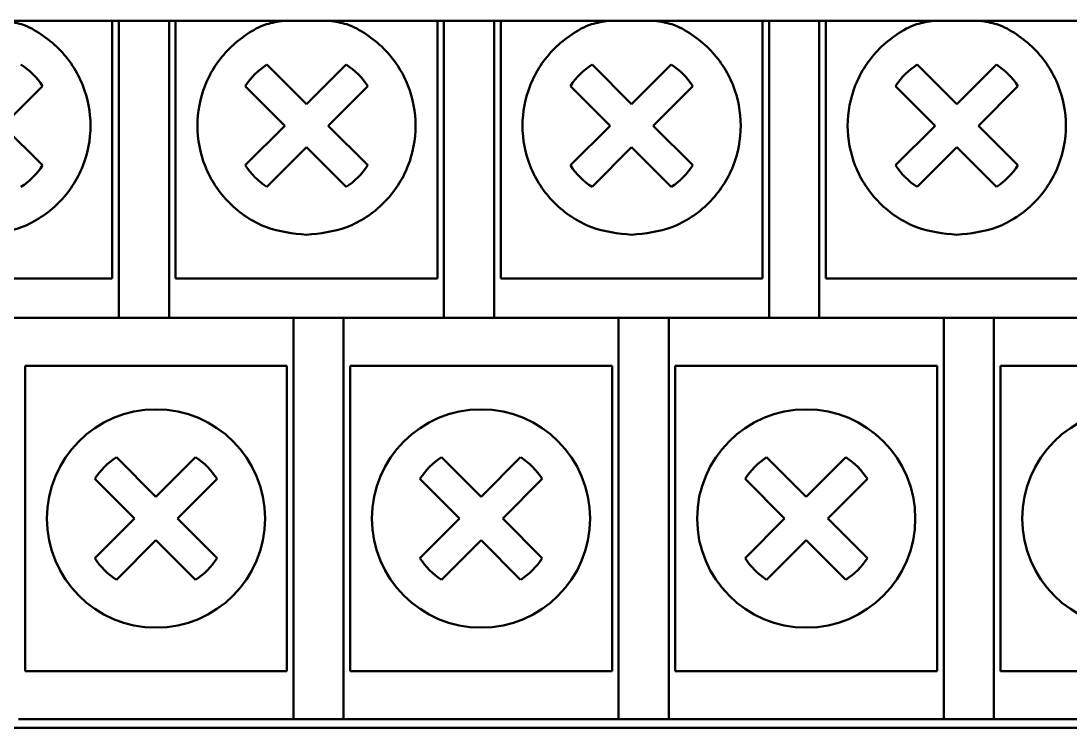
# Model space of a CAD drawing. Header units: millimetres. Extents: x 3520 to 8864, y 403 to 1747.
# Drawn here: x 5630.289 to 5633.173, y 867.287 to 869.231 of the extents above; entities that cross this region are included whole.
import ezdxf

# ---------------------------------------------------------------- set-up
doc = ezdxf.new("R2010")
doc.units = ezdxf.units.MM
doc.layers.add('main', color=5, linetype='Continuous', lineweight=50)

msp = doc.modelspace()

# ---------------------------------------------------------------- linework, layer by layer
at = {"layer": 'main', "color": 0, "linetype": 'Continuous'}
for p, q in [((5628.6679, 869.2313, 1518.358), (5635.7479, 869.2313, 1518.358)), ((5630.5399, 868.9433, 1518.358), (5630.5399, 869.2313, 1518.358)), ((5630.5579, 869.2313, 1518.358), (5630.5579, 868.5353, 1518.358)), ((5630.6959, 868.5353, 1518.358), (5630.6959, 869.2313, 1518.358)), ((5630.7139, 869.2313, 1518.358), (5630.7139, 868.9433, 1518.358)), ((5631.4339, 868.9433, 1518.358), (5631.4339, 869.2313, 1518.358)), ((5631.4519, 869.2313, 1518.358), (5631.4519, 868.5353, 1518.358)), ((5631.5899, 868.5353, 1518.358), (5631.5899, 869.2313, 1518.358)), ((5631.6079, 869.2313, 1518.358), (5631.6079, 868.9433, 1518.358)), ((5632.3279, 868.9433, 1518.358), (5632.3279, 869.2313, 1518.358)), ((5632.3459, 869.2313, 1518.358), (5632.3459, 868.5353, 1518.358)), ((5632.4839, 868.5353, 1518.358), (5632.4839, 869.2313, 1518.358)), ((5632.5019, 869.2313, 1518.358), (5632.5019, 868.9433, 1518.358)), ((5630.965, 869.1115, 1518.358), (5631.0739, 869.0026, 1518.358)), ((5631.0739, 869.0026, 1518.358), (5631.1827, 869.1115, 1518.358)), ((5631.859, 869.1115, 1518.358), (5631.9679, 869.0026, 1518.358)), ((5631.9679, 869.0026, 1518.358), (5632.0767, 869.1115, 1518.358)), ((5632.753, 869.1115, 1518.358), (5632.8619, 869.0026, 1518.358)), ((5632.8619, 869.0026, 1518.358), (5632.9707, 869.1115, 1518.358)), ((5630.3481, 869.0521, 1518.358), (5630.2393, 868.9433, 1518.358)), ((5631.0145, 868.9433, 1518.358), (5630.9056, 869.0521, 1518.358)), ((5631.2421, 869.0521, 1518.358), (5631.1333, 868.9433, 1518.358)), ((5631.9085, 868.9433, 1518.358), (5631.7996, 869.0521, 1518.358)), ((5632.1361, 869.0521, 1518.358), (5632.0273, 868.9433, 1518.358)), ((5632.8025, 868.9433, 1518.358), (5632.6936, 869.0521, 1518.358)), ((5633.0301, 869.0521, 1518.358), (5632.9213, 868.9433, 1518.358)), ((5630.2393, 868.9433, 1518.358), (5630.3481, 868.8344, 1518.358)), ((5630.5399, 868.5233, 1518.358), (5630.5399, 868.9433, 1518.358)), ((5630.7139, 868.9433, 1518.358), (5630.7139, 868.5233, 1518.358)), ((5630.9056, 868.8344, 1518.358), (5631.0145, 868.9433, 1518.358)), ((5631.1333, 868.9433, 1518.358), (5631.2421, 868.8344, 1518.358)), ((5631.4339, 868.5233, 1518.358), (5631.4339, 868.9433, 1518.358)), ((5631.6079, 868.9433, 1518.358), (5631.6079, 868.5233, 1518.358)), ((5631.7996, 868.8344, 1518.358), (5631.9085, 868.9433, 1518.358)), ((5632.0273, 868.9433, 1518.358), (5632.1361, 868.8344, 1518.358)), ((5632.3279, 868.5233, 1518.358), (5632.3279, 868.9433, 1518.358)), ((5632.5019, 868.9433, 1518.358), (5632.5019, 868.5233, 1518.358)), ((5632.6936, 868.8344, 1518.358), (5632.8025, 868.9433, 1518.358)), ((5632.9213, 868.9433, 1518.358), (5633.0301, 868.8344, 1518.358)), ((5631.0739, 868.8839, 1518.358), (5630.965, 868.775, 1518.358)), ((5631.1827, 868.775, 1518.358), (5631.0739, 868.8839, 1518.358)), ((5631.9679, 868.8839, 1518.358), (5631.859, 868.775, 1518.358)), ((5632.0767, 868.775, 1518.358), (5631.9679, 868.8839, 1518.358)), ((5632.8619, 868.8839, 1518.358), (5632.753, 868.775, 1518.358)), ((5632.9707, 868.775, 1518.358), (5632.8619, 868.8839, 1518.358)), ((5629.8199, 868.5233, 1518.358), (5630.5399, 868.5233, 1518.358)), ((5630.5579, 868.5353, 1518.358), (5630.5579, 868.4153, 1518.358)), ((5630.6959, 868.4153, 1518.358), (5630.6959, 868.5353, 1518.358)), ((5630.7139, 868.5233, 1518.358), (5631.4339, 868.5233, 1518.358)), ((5631.4519, 868.5353, 1518.358), (5631.4519, 868.4153, 1518.358)), ((5631.5899, 868.4153, 1518.358), (5631.5899, 868.5353, 1518.358)), ((5631.6079, 868.5233, 1518.358), (5632.3279, 868.5233, 1518.358)), ((5632.3459, 868.5353, 1518.358), (5632.3459, 868.4153, 1518.358)), ((5632.4839, 868.4153, 1518.358), (5632.4839, 868.5353, 1518.358)), ((5632.5019, 868.5233, 1518.358), (5633.2219, 868.5233, 1518.358)), ((5630.5579, 868.4153, 1518.358), (5629.8019, 868.4153, 1518.358)), ((5630.5579, 868.4153, 1518.358), (5630.6959, 868.4153, 1518.358)), ((5631.4519, 868.4153, 1518.358), (5630.6959, 868.4153, 1518.358)), ((5631.0379, 868.4153, 1518.358), (5631.0379, 867.4313, 1518.358)), ((5631.1759, 867.4313, 1518.358), (5631.1759, 868.4153, 1518.358)), ((5631.4519, 868.4153, 1518.358), (5631.5899, 868.4153, 1518.358)), ((5632.3459, 868.4153, 1518.358), (5631.5899, 868.4153, 1518.358)), ((5631.9319, 868.4153, 1518.358), (5631.9319, 867.4313, 1518.358)), ((5632.0699, 867.4313, 1518.358), (5632.0699, 868.4153, 1518.358)), ((5632.3459, 868.4153, 1518.358), (5632.4839, 868.4153, 1518.358)), ((5633.2399, 868.4153, 1518.358), (5632.4839, 868.4153, 1518.358)), ((5632.8259, 868.4153, 1518.358), (5632.8259, 867.4313, 1518.358)), ((5632.9639, 867.4313, 1518.358), (5632.9639, 868.4153, 1518.358)), ((5631.0199, 868.2833, 1518.358), (5630.2999, 868.2833, 1518.358)), ((5630.2999, 868.2833, 1518.358), (5630.2999, 867.8633, 1518.358)), ((5631.0199, 867.8633, 1518.358), (5631.0199, 868.2833, 1518.358)), ((5631.1939, 868.2833, 1518.358), (5631.1939, 867.8633, 1518.358)), ((5631.9139, 868.2833, 1518.358), (5631.1939, 868.2833, 1518.358)), ((5631.9139, 867.8633, 1518.358), (5631.9139, 868.2833, 1518.358)), ((5632.8079, 868.2833, 1518.358), (5632.0879, 868.2833, 1518.358)), ((5632.0879, 868.2833, 1518.358), (5632.0879, 867.8633, 1518.358)), ((5632.8079, 867.8633, 1518.358), (5632.8079, 868.2833, 1518.358)), ((5632.9819, 868.2833, 1518.358), (5632.9819, 867.8633, 1518.358)), ((5633.7019, 868.2833, 1518.358), (5632.9819, 868.2833, 1518.358)), ((5630.6599, 867.9226, 1518.358), (5630.551, 868.0315, 1518.358)), ((5630.7687, 868.0315, 1518.358), (5630.6599, 867.9226, 1518.358)), ((5631.5539, 867.9226, 1518.358), (5631.445, 868.0315, 1518.358)), ((5631.6627, 868.0315, 1518.358), (5631.5539, 867.9226, 1518.358)), ((5632.4479, 867.9226, 1518.358), (5632.339, 868.0315, 1518.358)), ((5632.5567, 868.0315, 1518.358), (5632.4479, 867.9226, 1518.358)), ((5630.4916, 867.9721, 1518.358), (5630.6005, 867.8633, 1518.358)), ((5630.7193, 867.8633, 1518.358), (5630.8281, 867.9721, 1518.358)), ((5631.3856, 867.9721, 1518.358), (5631.4945, 867.8633, 1518.358)), ((5631.6133, 867.8633, 1518.358), (5631.7221, 867.9721, 1518.358)), ((5632.2796, 867.9721, 1518.358), (5632.3885, 867.8633, 1518.358)), ((5632.5073, 867.8633, 1518.358), (5632.6161, 867.9721, 1518.358)), ((5630.2999, 867.8633, 1518.358), (5630.2999, 867.4433, 1518.358)), ((5630.6005, 867.8633, 1518.358), (5630.4916, 867.7544, 1518.358)), ((5630.8281, 867.7544, 1518.358), (5630.7193, 867.8633, 1518.358)), ((5631.0199, 867.4433, 1518.358), (5631.0199, 867.8633, 1518.358)), ((5631.1939, 867.8633, 1518.358), (5631.1939, 867.4433, 1518.358)), ((5631.4945, 867.8633, 1518.358), (5631.3856, 867.7544, 1518.358)), ((5631.7221, 867.7544, 1518.358), (5631.6133, 867.8633, 1518.358)), ((5631.9139, 867.4433, 1518.358), (5631.9139, 867.8633, 1518.358)), ((5632.0879, 867.8633, 1518.358), (5632.0879, 867.4433, 1518.358)), ((5632.3885, 867.8633, 1518.358), (5632.2796, 867.7544, 1518.358)), ((5632.6161, 867.7544, 1518.358), (5632.5073, 867.8633, 1518.358)), ((5632.8079, 867.4433, 1518.358), (5632.8079, 867.8633, 1518.358)), ((5632.9819, 867.8633, 1518.358), (5632.9819, 867.4433, 1518.358)), ((5630.551, 867.695, 1518.358), (5630.6599, 867.8039, 1518.358)), ((5630.6599, 867.8039, 1518.358), (5630.7687, 867.695, 1518.358)), ((5631.445, 867.695, 1518.358), (5631.5539, 867.8039, 1518.358)), ((5631.5539, 867.8039, 1518.358), (5631.6627, 867.695, 1518.358)), ((5632.339, 867.695, 1518.358), (5632.4479, 867.8039, 1518.358)), ((5632.4479, 867.8039, 1518.358), (5632.5567, 867.695, 1518.358)), ((5630.2999, 867.4433, 1518.358), (5631.0199, 867.4433, 1518.358)), ((5631.1939, 867.4433, 1518.358), (5631.9139, 867.4433, 1518.358)), ((5632.0879, 867.4433, 1518.358), (5632.8079, 867.4433, 1518.358)), ((5632.9819, 867.4433, 1518.358), (5633.7019, 867.4433, 1518.358)), ((5631.0379, 867.4313, 1518.358), (5631.0379, 867.3113, 1518.358)), ((5631.1759, 867.3113, 1518.358), (5631.1759, 867.4313, 1518.358)), ((5631.9319, 867.4313, 1518.358), (5631.9319, 867.3113, 1518.358)), ((5632.0699, 867.3113, 1518.358), (5632.0699, 867.4313, 1518.358)), ((5632.8259, 867.4313, 1518.358), (5632.8259, 867.3113, 1518.358)), ((5632.9639, 867.3113, 1518.358), (5632.9639, 867.4313, 1518.358)), ((5630.2819, 867.3113, 1518.358), (5631.0379, 867.3113, 1518.358)), ((5631.0379, 867.3113, 1518.358), (5631.1759, 867.3113, 1518.358)), ((5631.1759, 867.3113, 1518.358), (5631.9319, 867.3113, 1518.358)), ((5631.9319, 867.3113, 1518.358), (5632.0699, 867.3113, 1518.358)), ((5632.0699, 867.3113, 1518.358), (5632.8259, 867.3113, 1518.358)), ((5632.8259, 867.3113, 1518.358), (5632.9639, 867.3113, 1518.358)), ((5632.9639, 867.3113, 1518.358), (5633.7199, 867.3113, 1518.358)), ((5628.8359, 867.2873, 1518.358), (5635.5799, 867.2873, 1518.358))]:
    msp.add_line(p, q, dxfattribs=at)
for centre in [(5630.6599, 867.8633, 1518.358), (5631.5539, 867.8633, 1518.358), (5632.4479, 867.8633, 1518.358), (5633.3419, 867.8633, 1518.358)]:
    msp.add_circle(centre, 0.3, dxfattribs=at)
for centre, start, end in [((5630.1799, 868.9433, 1518.358), 32.9031, 57.0969), ((5631.0739, 868.9433, 1518.358), 122.9031, 147.0969), ((5631.0739, 868.9433, 1518.358), 32.9031, 57.0969), ((5631.9679, 868.9433, 1518.358), 122.9031, 147.0969), ((5631.9679, 868.9433, 1518.358), 32.9031, 57.0969), ((5632.8619, 868.9433, 1518.358), 122.9031, 147.0969), ((5632.8619, 868.9433, 1518.358), 32.9031, 57.0969), ((5630.1799, 868.9433, 1518.358), 302.9031, 327.0969), ((5631.0739, 868.9433, 1518.358), 212.9031, 237.0969), ((5631.0739, 868.9433, 1518.358), 302.9031, 327.0969), ((5631.9679, 868.9433, 1518.358), 212.9031, 237.0969), ((5631.9679, 868.9433, 1518.358), 302.9031, 327.0969), ((5632.8619, 868.9433, 1518.358), 212.9031, 237.0969), ((5632.8619, 868.9433, 1518.358), 302.9031, 327.0969), ((5630.6599, 867.8633, 1518.358), 122.9031, 147.0969), ((5630.6599, 867.8633, 1518.358), 32.9031, 57.0969), ((5631.5539, 867.8633, 1518.358), 122.9031, 147.0969), ((5631.5539, 867.8633, 1518.358), 32.9031, 57.0969), ((5632.4479, 867.8633, 1518.358), 122.9031, 147.0969), ((5632.4479, 867.8633, 1518.358), 32.9031, 57.0969), ((5630.6599, 867.8633, 1518.358), 212.9031, 237.0969), ((5630.6599, 867.8633, 1518.358), 302.9031, 327.0969), ((5631.5539, 867.8633, 1518.358), 212.9031, 237.0969), ((5631.5539, 867.8633, 1518.358), 302.9031, 327.0969), ((5632.4479, 867.8633, 1518.358), 212.9031, 237.0969), ((5632.4479, 867.8633, 1518.358), 302.9031, 327.0969)]:
    msp.add_arc(centre, 0.2004, start, end, dxfattribs=at)
for points, knots in [([(5630.2428, 869.2313, 1518.358), (5630.2589, 869.2291, 1518.358), (5630.2954, 869.2243, 1518.358), (5630.3457, 869.1952, 1518.358), (5630.3935, 869.157, 1518.358), (5630.4325, 869.1091, 1518.358), (5630.4686, 869.0392, 1518.358), (5630.4872, 868.9432, 1518.358), (5630.4686, 868.8473, 1518.358), (5630.4325, 868.7773, 1518.358), (5630.3934, 868.7296, 1518.358), (5630.3458, 868.6908, 1518.358), (5630.2758, 868.6535, 1518.358), (5630.2176, 868.6473, 1518.358), (5630.1799, 868.6433, 1518.358)], [0, 0, 0, 0, 0.055286, 0.12523, 0.195101, 0.265045, 0.334916, 0.463401, 0.591886, 0.66183, 0.7317, 0.801644, 0.871515, 1, 1, 1, 1]), ([(5631.0739, 868.6433, 1518.358), (5631.0362, 868.6473, 1518.358), (5630.9779, 868.6535, 1518.358), (5630.908, 868.6909, 1518.358), (5630.8603, 868.7296, 1518.358), (5630.8213, 868.7774, 1518.358), (5630.7851, 868.8473, 1518.358), (5630.7666, 868.9432, 1518.358), (5630.7851, 869.0393, 1518.358), (5630.8213, 869.1091, 1518.358), (5630.8603, 869.157, 1518.358), (5630.9081, 869.1952, 1518.358), (5630.9584, 869.2243, 1518.358), (5630.9949, 869.2291, 1518.358), (5631.011, 869.2313, 1518.358)], [0, 0, 0, 0, 0.128485, 0.198429, 0.2683, 0.338244, 0.408114, 0.536599, 0.665084, 0.735028, 0.804899, 0.874843, 0.944714, 1, 1, 1, 1]), ([(5631.1368, 869.2313, 1518.358), (5631.1529, 869.2291, 1518.358), (5631.1894, 869.2243, 1518.358), (5631.2397, 869.1952, 1518.358), (5631.2875, 869.157, 1518.358), (5631.3265, 869.1091, 1518.358), (5631.3626, 869.0392, 1518.358), (5631.3812, 868.9432, 1518.358), (5631.3626, 868.8473, 1518.358), (5631.3265, 868.7773, 1518.358), (5631.2874, 868.7296, 1518.358), (5631.2398, 868.6908, 1518.358), (5631.1698, 868.6535, 1518.358), (5631.1116, 868.6473, 1518.358), (5631.0739, 868.6433, 1518.358)], [0, 0, 0, 0, 0.055286, 0.12523, 0.195101, 0.265045, 0.334916, 0.463401, 0.591886, 0.66183, 0.7317, 0.801644, 0.871515, 1, 1, 1, 1]), ([(5631.9679, 868.6433, 1518.358), (5631.9302, 868.6473, 1518.358), (5631.8719, 868.6535, 1518.358), (5631.802, 868.6909, 1518.358), (5631.7543, 868.7296, 1518.358), (5631.7153, 868.7774, 1518.358), (5631.6791, 868.8473, 1518.358), (5631.6606, 868.9432, 1518.358), (5631.6791, 869.0393, 1518.358), (5631.7153, 869.1091, 1518.358), (5631.7543, 869.157, 1518.358), (5631.8021, 869.1952, 1518.358), (5631.8524, 869.2243, 1518.358), (5631.8889, 869.2291, 1518.358), (5631.905, 869.2313, 1518.358)], [0, 0, 0, 0, 0.128485, 0.198429, 0.2683, 0.338244, 0.408114, 0.536599, 0.665084, 0.735028, 0.804899, 0.874843, 0.944714, 1, 1, 1, 1]), ([(5632.0308, 869.2313, 1518.358), (5632.0469, 869.2291, 1518.358), (5632.0834, 869.2243, 1518.358), (5632.1337, 869.1952, 1518.358), (5632.1815, 869.157, 1518.358), (5632.2205, 869.1091, 1518.358), (5632.2566, 869.0392, 1518.358), (5632.2752, 868.9432, 1518.358), (5632.2566, 868.8473, 1518.358), (5632.2205, 868.7773, 1518.358), (5632.1814, 868.7296, 1518.358), (5632.1338, 868.6908, 1518.358), (5632.0638, 868.6535, 1518.358), (5632.0056, 868.6473, 1518.358), (5631.9679, 868.6433, 1518.358)], [0, 0, 0, 0, 0.055286, 0.12523, 0.195101, 0.265045, 0.334916, 0.463401, 0.591886, 0.66183, 0.7317, 0.801644, 0.871515, 1, 1, 1, 1]), ([(5632.8619, 868.6433, 1518.358), (5632.8242, 868.6473, 1518.358), (5632.7659, 868.6535, 1518.358), (5632.696, 868.6909, 1518.358), (5632.6483, 868.7296, 1518.358), (5632.6093, 868.7774, 1518.358), (5632.5731, 868.8473, 1518.358), (5632.5546, 868.9432, 1518.358), (5632.5731, 869.0393, 1518.358), (5632.6093, 869.1091, 1518.358), (5632.6483, 869.157, 1518.358), (5632.6961, 869.1952, 1518.358), (5632.7464, 869.2243, 1518.358), (5632.7829, 869.2291, 1518.358), (5632.799, 869.2313, 1518.358)], [0, 0, 0, 0, 0.128485, 0.198429, 0.2683, 0.338244, 0.408114, 0.536599, 0.665084, 0.735028, 0.804899, 0.874843, 0.944714, 1, 1, 1, 1]), ([(5632.9248, 869.2313, 1518.358), (5632.9409, 869.2291, 1518.358), (5632.9774, 869.2243, 1518.358), (5633.0277, 869.1952, 1518.358), (5633.0755, 869.157, 1518.358), (5633.1145, 869.1091, 1518.358), (5633.1506, 869.0392, 1518.358), (5633.1692, 868.9432, 1518.358), (5633.1506, 868.8473, 1518.358), (5633.1145, 868.7773, 1518.358), (5633.0754, 868.7296, 1518.358), (5633.0278, 868.6908, 1518.358), (5632.9578, 868.6535, 1518.358), (5632.8996, 868.6473, 1518.358), (5632.8619, 868.6433, 1518.358)], [0, 0, 0, 0, 0.055286, 0.12523, 0.195101, 0.265045, 0.334916, 0.463401, 0.591886, 0.66183, 0.7317, 0.801644, 0.871515, 1, 1, 1, 1])]:
    msp.add_open_spline(points, degree=3, knots=knots, dxfattribs=at)

doc.saveas('drawing.dxf')
